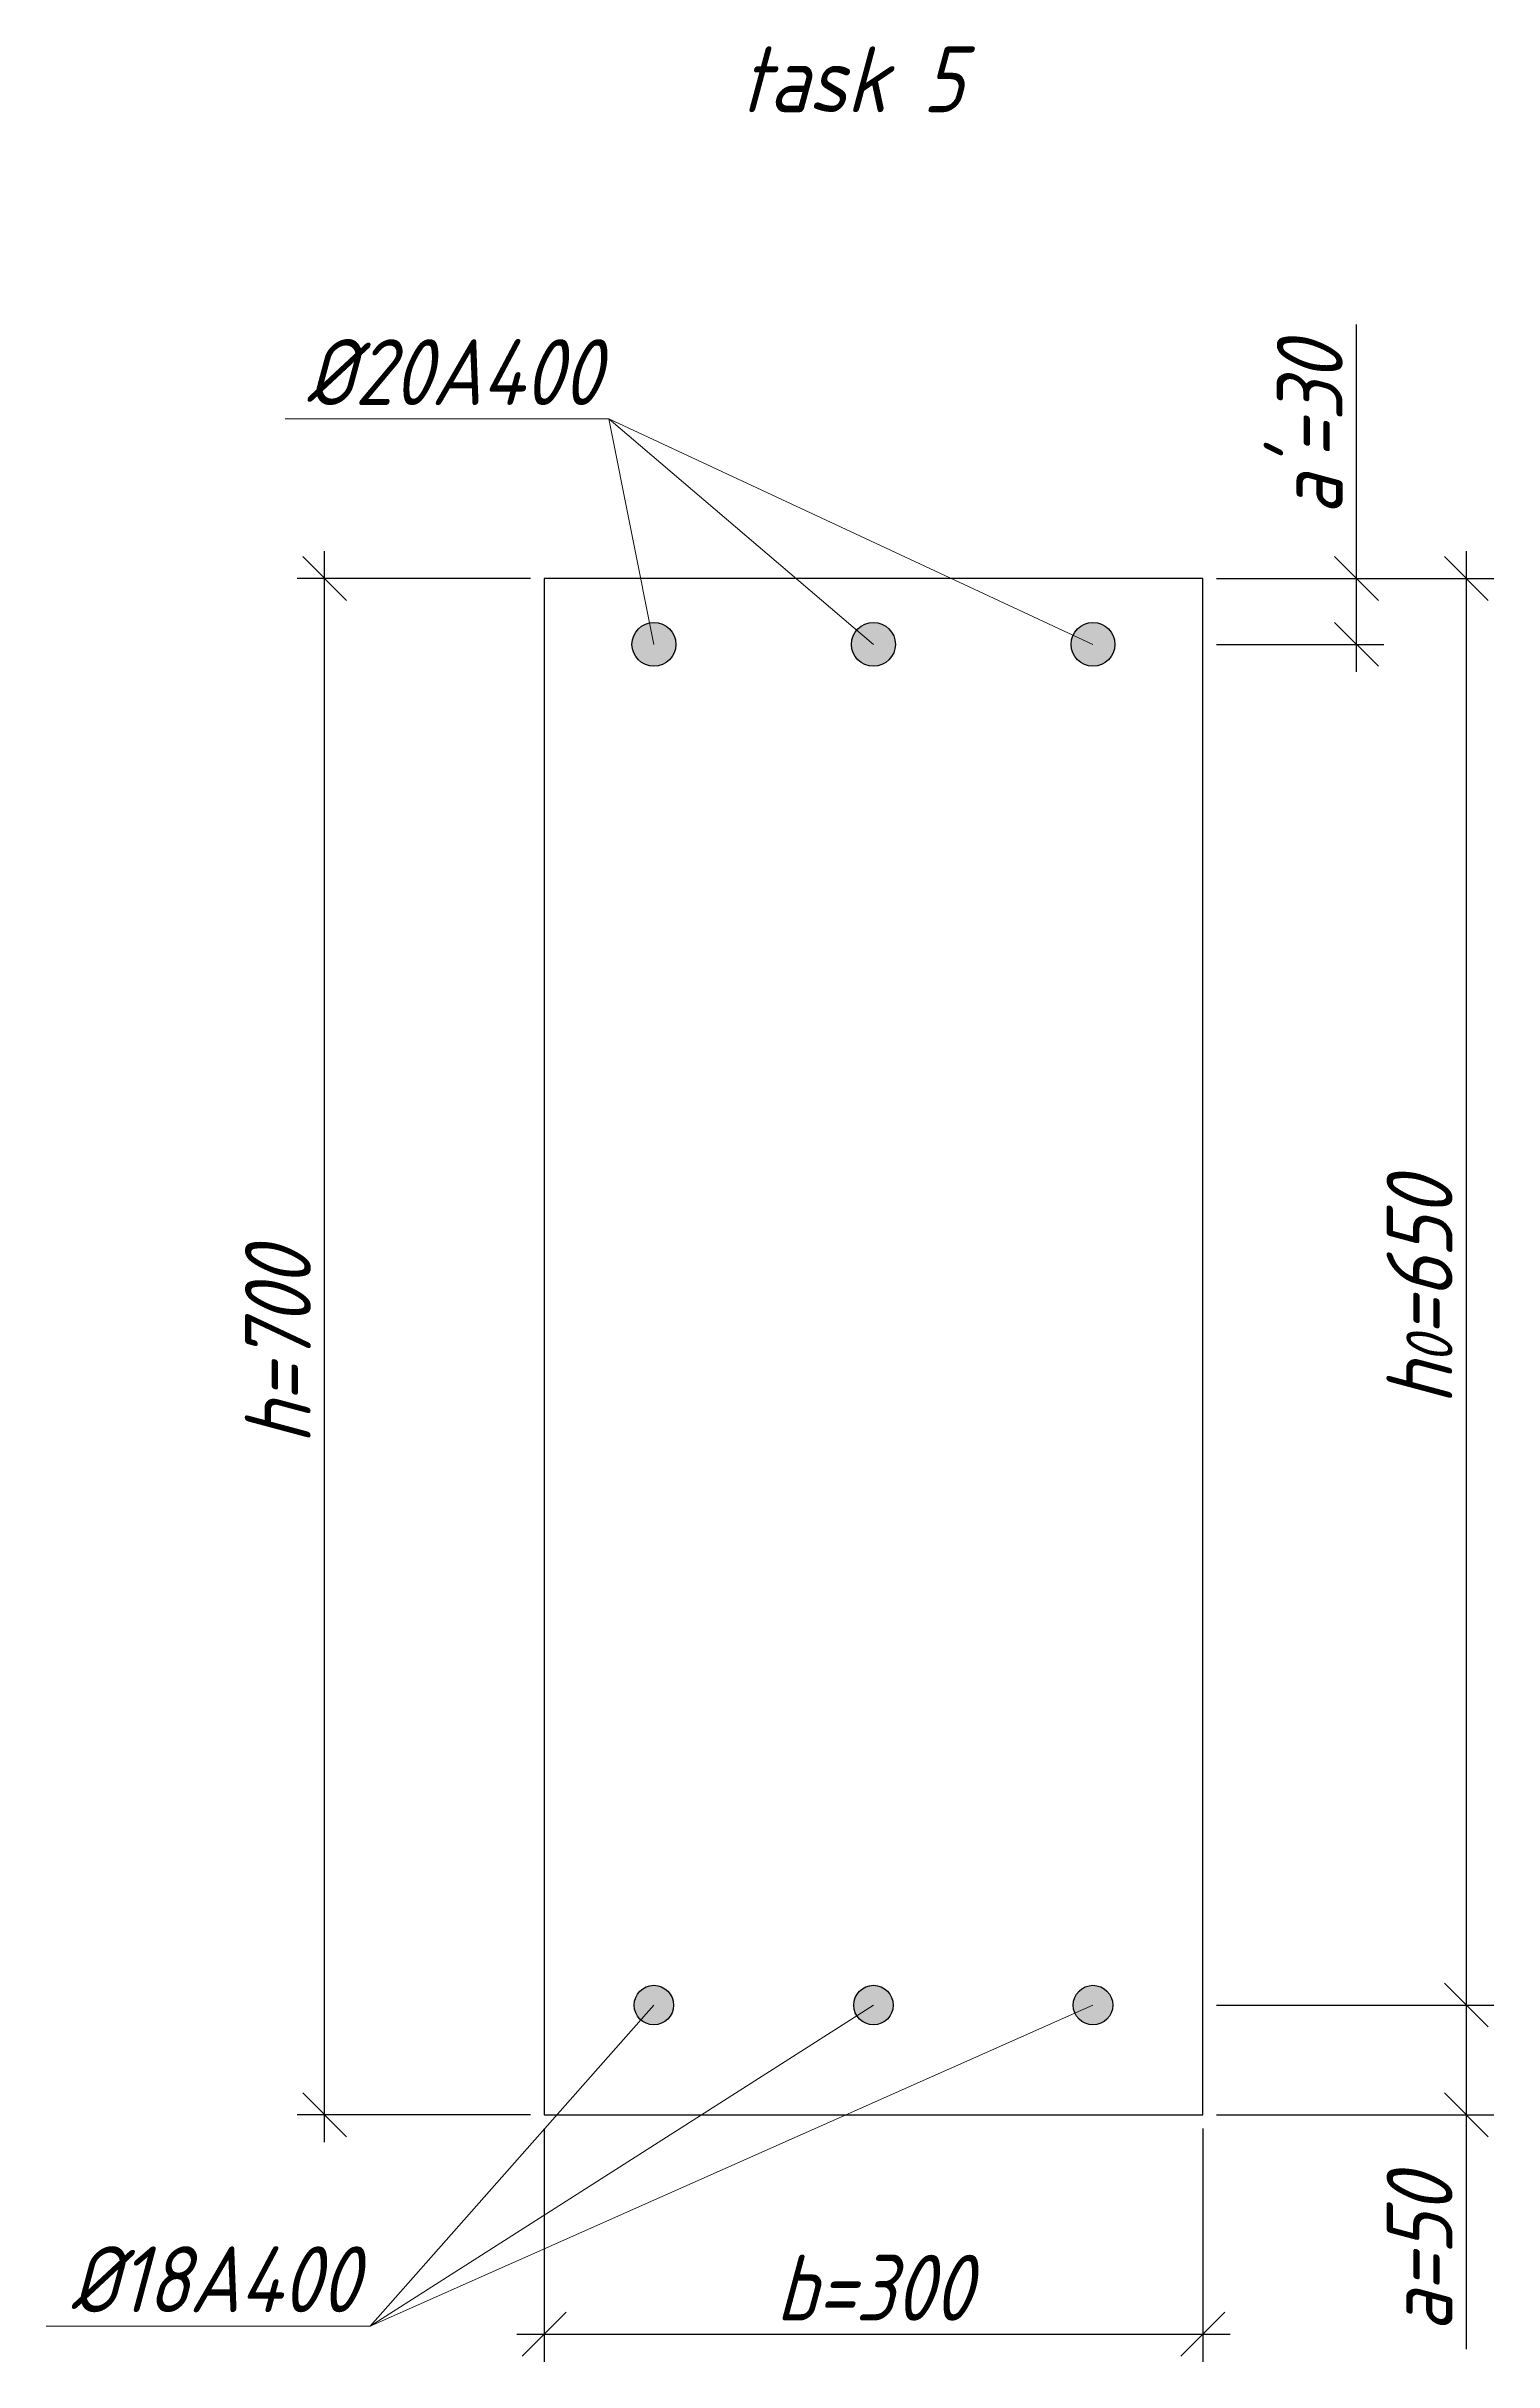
# Model space of a CAD drawing. Header units: millimetres. Extents: x -180 to 58926, y -10791 to 13515.
# Drawn here: x 2407 to 3067, y -9082 to -8027 of the extents above; entities that cross this region are included whole.
import ezdxf

# ---------------------------------------------------------------- set-up
doc = ezdxf.new("R2010")
doc.units = ezdxf.units.MM
for name, color, linetype, lineweight in [('basic', 95, 'Continuous', 30), ('size', 45, 'Continuous', 20), ('text', 13, 'Continuous', 20), ('thin', 153, 'Continuous', 18)]:
    doc.layers.add(name, color=color, linetype=linetype, lineweight=lineweight)
doc.styles.add('Structures', font='isocpeur.ttf', dxfattribs={"width": 0.85, "oblique": 15})
doc.dimstyles.new('Structures', dxfattribs={"dimtxt": 3, "dimasz": 2, "dimexe": 1.25, "dimexo": 0.625, "dimtad": 1, "dimtxsty": 'Structures', "dimblk": 'OBLIQUE', "dimcen": 2.5, "dimdle": 1.25, "dimadec": 0, "dimazin": 0, "dimtfac": 1, "dimtmove": 0, "dimatfit": 3, "dimfxl": 1, "dimarcsym": 0})

# ---------------------------------------------------------------- blocks, each defined once
blk = doc.blocks.new('_Oblique')
at = {"color": 0, "linetype": 'ByBlock', "lineweight": -2}
blk.add_line((-0.5, -0.5), (0.5, 0.5), dxfattribs=at)
blk = doc.blocks.new('*D275')
at = {"layer": 'Defpoints', "color": 0, "transparency": 16777216}
for p in [(2634.2, -8969), (2934.2, -8969), (2934.2, -9069)]:
    blk.add_point(p, dxfattribs=at)
at = {"layer": 'size', "color": 0, "lineweight": -2, "transparency": 16777216}
for p, q in [((2634.2, -8975.3), (2634.2, -9081.5)), ((2934.2, -8975.3), (2934.2, -9081.5)), ((2621.7, -9069), (2946.7, -9069))]:
    blk.add_line(p, q, dxfattribs=at)
at = {"layer": 'size', "color": 0, "lineweight": -2, "transparency": 16777216, "xscale": 20, "yscale": 20, "zscale": 20, "rotation": 180}
blk.add_blockref('_Oblique', (2634.2, -9069), dxfattribs=at)
at = {"layer": 'size', "color": 0, "lineweight": -2, "transparency": 16777216, "xscale": 20, "yscale": 20, "zscale": 20}
blk.add_blockref('_Oblique', (2934.2, -9069), dxfattribs=at)
at = {"layer": 'size', "color": 0, "transparency": 16777216, "insert": (2784.2, -9047.8), "char_height": 30, "attachment_point": 5, "style": 'Structures'}
blk.add_mtext('b=300', dxfattribs=at)
blk = doc.blocks.new('*D276')
at = {"layer": 'Defpoints', "color": 0, "transparency": 16777216}
for p in [(2534.2, -8269), (2634.2, -8269), (2634.2, -8969)]:
    blk.add_point(p, dxfattribs=at)
at = {"layer": 'size', "color": 0, "lineweight": -2, "transparency": 16777216}
for p, q in [((2534.2, -8981.5), (2534.2, -8256.5)), ((2627.9, -8269), (2521.7, -8269)), ((2627.9, -8969), (2521.7, -8969))]:
    blk.add_line(p, q, dxfattribs=at)
at = {"layer": 'size', "color": 0, "lineweight": -2, "transparency": 16777216, "xscale": 20, "yscale": 20, "zscale": 20}
for p, rotation in [((2534.2, -8269), 90), ((2534.2, -8969), 270)]:
    blk.add_blockref('_Oblique', p, dxfattribs=dict(at, rotation=rotation))
at = {"layer": 'size', "color": 0, "transparency": 16777216, "insert": (2512.9, -8619), "char_height": 30, "attachment_point": 5, "rotation": 90, "style": 'Structures'}
blk.add_mtext('h=700', dxfattribs=at)
blk = doc.blocks.new('*D277')
at = {"layer": 'Defpoints', "color": 0, "transparency": 16777216}
for p in [(2934.2, -8269), (3004.2, -8269), (2934.2, -8299)]:
    blk.add_point(p, dxfattribs=at)
at = {"layer": 'size', "color": 0, "lineweight": -2, "transparency": 16777216}
for p, q in [((3004.2, -8269), (3004.2, -8153.2)), ((2940.4, -8269), (3016.7, -8269)), ((3004.2, -8311.5), (3004.2, -8269)), ((2940.4, -8299), (3016.7, -8299))]:
    blk.add_line(p, q, dxfattribs=at)
at = {"layer": 'size', "color": 0, "lineweight": -2, "transparency": 16777216, "xscale": 20, "yscale": 20, "zscale": 20}
for p, rotation in [((3004.2, -8269), 90), ((3004.2, -8299), 270)]:
    blk.add_blockref('_Oblique', p, dxfattribs=dict(at, rotation=rotation))
at = {"layer": 'size', "color": 0, "transparency": 16777216, "insert": (2982.9, -8201.1), "char_height": 30, "attachment_point": 5, "rotation": 90, "style": 'Structures'}
blk.add_mtext("a'=30", dxfattribs=at)
blk = doc.blocks.new('*D278')
at = {"layer": 'Defpoints', "color": 0, "transparency": 16777216}
for p in [(2934.2, -8269), (2934.2, -8919), (3054.2, -8919)]:
    blk.add_point(p, dxfattribs=at)
at = {"layer": 'size', "color": 0, "lineweight": -2, "transparency": 16777216}
for p, q in [((3054.2, -8256.5), (3054.2, -8931.5)), ((2940.4, -8269), (3066.7, -8269)), ((2940.4, -8919), (3066.7, -8919))]:
    blk.add_line(p, q, dxfattribs=at)
at = {"layer": 'size', "color": 0, "lineweight": -2, "transparency": 16777216, "xscale": 20, "yscale": 20, "zscale": 20}
for p, rotation in [((3054.2, -8269), 90), ((3054.2, -8919), 270)]:
    blk.add_blockref('_Oblique', p, dxfattribs=dict(at, rotation=rotation))
at = {"layer": 'size', "color": 0, "transparency": 16777216, "insert": (3032.9, -8594), "char_height": 30, "attachment_point": 5, "rotation": 90, "style": 'Structures'}
blk.add_mtext('h{\\H0.7x;\\S^ 0;}=650', dxfattribs=at)
blk = doc.blocks.new('*D279')
at = {"layer": 'Defpoints', "color": 0, "transparency": 16777216}
for p in [(2934.2, -8919), (2934.2, -8969), (3054.2, -8969)]:
    blk.add_point(p, dxfattribs=at)
at = {"layer": 'size', "color": 0, "lineweight": -2, "transparency": 16777216}
for p, q in [((3054.2, -8906.5), (3054.2, -8969)), ((2940.4, -8919), (3066.7, -8919)), ((2940.4, -8969), (3066.7, -8969)), ((3054.2, -8969), (3054.2, -9075.8))]:
    blk.add_line(p, q, dxfattribs=at)
at = {"layer": 'size', "color": 0, "lineweight": -2, "transparency": 16777216, "xscale": 20, "yscale": 20, "zscale": 20}
for p, rotation in [((3054.2, -8919), 90), ((3054.2, -8969), 270)]:
    blk.add_blockref('_Oblique', p, dxfattribs=dict(at, rotation=rotation))
at = {"layer": 'size', "color": 0, "transparency": 16777216, "insert": (3032.9, -9032.4), "char_height": 30, "attachment_point": 5, "rotation": 90, "style": 'Structures'}
blk.add_mtext('a=50', dxfattribs=at)

msp = doc.modelspace()

# ---------------------------------------------------------------- hatches: boundary and pattern name
at = {"layer": 'basic'}
h = msp.add_hatch(color=256, dxfattribs=at)
h.dxf.hatch_style = 1
h.paths.add_polyline_path([(2674.168, -8299.011, 1), (2694.168, -8299.011, 1)])
h.paths.add_polyline_path([(2774.168, -8299.011, 1), (2794.168, -8299.011, 1)])
h.paths.add_polyline_path([(2894.168, -8299.011, 1), (2874.168, -8299.011, 1)])
h = msp.add_hatch(color=256, dxfattribs=at)
h.dxf.hatch_style = 1
h.paths.add_polyline_path([(2693.168, -8919.011, 1), (2675.168, -8919.011, 1)])
h.paths.add_polyline_path([(2775.168, -8919.011, 1), (2793.168, -8919.011, 1)])
h.paths.add_polyline_path([(2875.168, -8919.011, 1), (2893.168, -8919.011, 1)])

# ---------------------------------------------------------------- linework, layer by layer
for p, q in [((2934.168, -8269.011), (2634.168, -8269.011)), ((2634.168, -8269.011), (2634.168, -8969.011)), ((2934.168, -8969.011), (2934.168, -8269.011)), ((2634.168, -8969.011), (2934.168, -8969.011))]:
    msp.add_line(p, q, dxfattribs=at)
for centre, radius in [((2684.168, -8299.011), 10), ((2784.168, -8299.011), 10), ((2884.168, -8299.011), 10), ((2684.168, -8919.011), 9), ((2784.168, -8919.011), 9), ((2884.168, -8919.011), 9)]:
    msp.add_circle(centre, radius, dxfattribs=at)
at = {"layer": 'thin'}
for p, q in [((2663.654, -8196.264), (2516.219, -8196.264)), ((2684.168, -8299.011), (2663.654, -8196.264)), ((2663.654, -8196.264), (2784.168, -8299.011)), ((2663.654, -8196.264), (2884.168, -8299.011)), ((2684.168, -8919.011), (2554.865, -9065.261)), ((2554.865, -9065.261), (2784.168, -8919.011)), ((2554.865, -9065.261), (2884.168, -8919.011)), ((2554.865, -9065.261), (2407.43, -9065.261))]:
    msp.add_line(p, q, dxfattribs=at)

# ---------------------------------------------------------------- texts
at = {"layer": 'text', "char_height": 30, "width": 137.52879, "attachment_point": 5, "style": 'Structures'}
for s, insert in [('task 5', (2774.264, -8041.528)), ('%%C20A400', (2592.722, -8175.002)), ('%%C18A400', (2483.933, -9043.998))]:
    msp.add_mtext(s, dxfattribs=dict(at, insert=insert))

# ---------------------------------------------------------------- dimensions: what is measured, and where the dimension line sits
at = {"layer": 'size'}
for base, p1, p2, text, picture, middle in [((3004.168, -8269.011), (2934.168, -8299.011), (2934.168, -8269.011), "a'=<>", '*D277', (2982.918, -8201.129)), ((2534.168, -8269.011), (2634.168, -8969.011), (2634.168, -8269.011), 'h=<>', '*D276', (2512.918, -8619.011)), ((3054.168, -8919.011), (2934.168, -8269.011), (2934.168, -8919.011), 'h{\\H0.7x;\\S^ 0;}=<>', '*D278', (3032.918, -8594.011)), ((3054.168, -8969.011), (2934.168, -8919.011), (2934.168, -8969.011), 'a=<>', '*D279', (3032.918, -9032.43))]:
    dim = msp.add_linear_dim(base=base, p1=p1, p2=p2, angle=90, text=text, dimstyle='Structures', dxfattribs=at)
    dim.commit()
    dim.dimension.update_dxf_attribs({"geometry": picture, "text_midpoint": middle})
dim = msp.add_linear_dim(base=(2934.168, -9069.011), p1=(2634.168, -8969.011), p2=(2934.168, -8969.011), text='b=<>', dimstyle='Structures', dxfattribs=at)
dim.commit()
dim.dimension.update_dxf_attribs({"geometry": '*D275', "text_midpoint": (2784.168, -9047.761)})

doc.saveas('drawing.dxf')
